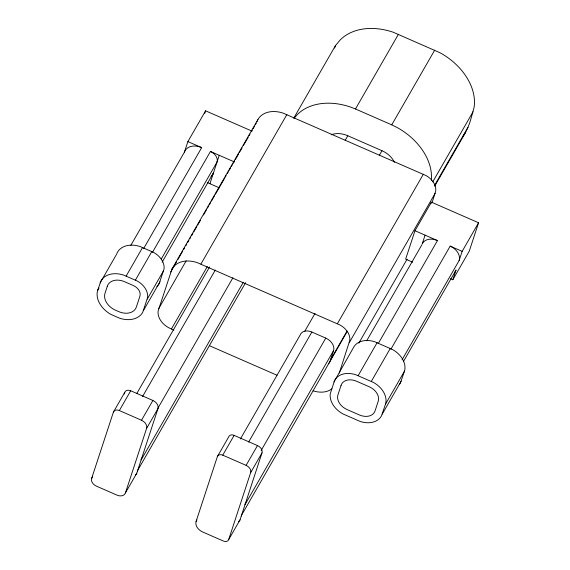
<?xml version="1.0" encoding="UTF-8"?>
<svg xmlns="http://www.w3.org/2000/svg" width="570" height="570" viewBox="0 0 570 570"><rect width="100%" height="100%" fill="white"/><g stroke="black" fill="none" stroke-linecap="round" stroke-linejoin="round"><path stroke-width="0.85" d="M97.698 290.287L97.228 292.317A23.434 17.057 29.9 0 0 110.993 314.448L119.7 318.252A23.484 17.093 29.9 0 0 142.757 312.189L147.587 297.633A17.606 12.811 29.9 0 0 137.242 281.003L123.605 275.075A23.106 16.815 29.9 0 0 100.926 281.038L97.698 290.287L98.995 288.035M158.403 284.886A23.484 17.093 29.9 0 0 159.194 283.618L164.017 269.054A17.606 12.811 29.9 0 0 153.679 252.432L140.042 246.504A23.106 16.815 29.9 0 0 117.356 252.467L116.822 253.7M432.131 202.557L435.701 191.028A16.338 11.892 29.9 0 0 426.103 175.603L282.927 113.052A25.493 18.553 29.9 0 0 257.889 119.636L171.941 269.104L158.132 310.992A17.599 12.811 29.9 0 0 168.471 327.608L173.814 330.115M339.257 373.151L349.752 340.504A16.338 11.892 29.9 0 0 340.155 325.071L196.978 262.521A25.493 18.553 29.9 0 0 171.941 269.104M385.491 404.166L385.911 402.363A21.033 15.305 29.9 0 0 373.557 382.499L355.794 374.739A21.518 15.661 29.9 0 0 334.668 380.29L330.272 393.699A21.354 15.54 29.9 0 0 342.812 413.87L360.19 421.465A21.674 15.775 29.9 0 0 381.472 415.872L385.491 404.166L404.451 371.191L404.871 369.389A21.033 15.305 29.9 0 0 392.516 349.531L374.754 341.765A21.518 15.661 29.9 0 0 353.628 347.322L333.935 382.007M463.111 136.123C469.267 127.68 471.326 117.078 474.119 107.203A57.506 41.852 29.9 0 0 440.339 52.903L393.343 32.269A58.475 42.558 29.9 0 0 339.941 40.206L335.438 45.657L293.792 118.083M130.829 245.349L184.416 152.162L187.886 141.595L205.578 110.822L251.94 131.093M204.758 113.323L205.578 110.822M91.62 478.508L113.409 412.11L124.78 392.324A5.201 3.783 29.9 0 1 130.715 390.764L152.895 400.468A7.431 5.408 29.9 0 1 157.968 408.619L136.8 473.15L125.421 492.929A7.381 5.372 29.9 0 1 117.007 495.145L96.351 486.11A6.933 5.045 29.9 0 1 91.62 478.508L92.497 476.99M124.232 394.012L124.78 392.324M209.931 183.711L219.243 155.304M125.421 492.929L146.59 428.398L157.968 408.619M334.661 48.03L335.438 45.657M196.087 521.479L217.384 456.57L228.755 436.791A4.717 3.434 29.9 0 1 234.135 435.373L257.476 445.583A6.648 4.838 29.9 0 1 262.008 452.872L240.056 519.797L228.684 539.576A4.738 3.449 29.9 0 1 223.276 541.001L202.614 531.96A9.555 6.954 29.9 0 1 196.087 521.479L196.964 519.954M228.684 539.576L250.636 472.651L262.008 452.872M240.383 438.993L300.105 335.132A10.324 7.51 29.9 0 1 311.876 332.039L325.769 338.11A11.414 8.308 29.9 0 1 333.55 350.628L330.059 361.273A10.317 7.51 29.9 0 1 328.441 363.717M450.471 278.73L452.822 279.756L469.253 251.178L478.572 222.777L431.397 202.151L414.967 230.729L405.648 259.129L412.651 262.186M430.849 203.825L431.397 202.151M422.22 243.86L425.078 235.146M399.292 384.622A21.674 15.775 29.9 0 0 400.432 382.897L404.451 371.191M452.822 279.756L455.979 270.137L403.332 361.686M402.064 359.763L459.135 260.526L462.142 251.356L478.572 222.777M256.963 121.788L257.889 119.636M100.128 282.891L116.558 254.32M126.162 276.051L142.593 247.473M143.661 248.513L201.68 147.623L187.886 141.595M135.418 280.098L151.848 251.527M152.447 252.353L210.458 151.463L234.263 161.873M161.239 259.072L217.035 162.037A9.64 7.011 29.9 0 0 210.458 151.463M162.115 262.207L213.479 172.874A15.518 11.293 29.9 0 1 211.042 176.55M147.245 299.108L163.675 270.536M143.569 310.308L159.999 281.73M170.708 271.976L176.465 261.958M177.797 259.649L182.671 251.171M183.554 249.632L184.445 248.093M185.77 245.784L186.654 244.238M187.544 242.699L188.869 240.39M189.76 238.844L190.644 237.305M191.527 235.766L192.859 233.451M193.743 231.912L196.849 226.518M197.733 224.979L200.391 220.355M203.49 214.961L206.596 209.568M207.48 208.029L208.364 206.49M209.254 204.944L210.579 202.635M211.47 201.096L214.569 195.702M215.453 194.163L224.316 178.752M225.2 177.213L226.09 175.667M227.416 173.358L228.299 171.819M229.19 170.273L230.515 167.965M231.406 166.426L232.289 164.88M233.173 163.341L234.505 161.032M235.389 159.486L238.495 154.092M239.379 152.553L242.036 147.929M243.369 145.621L248.242 137.149M249.126 135.603L250.009 134.064M251.341 131.755L252.225 130.209M253.116 128.67L254.441 126.362M255.324 124.816L256.215 123.277M158.681 308.641L186.148 260.875M200.932 264.031L286.881 114.563M113.409 412.11A5.201 3.783 29.9 0 1 119.337 410.55L130.715 390.764M171.378 329.054L207.259 266.646M136.764 393.571L209.553 266.988M142.493 396.649L215.282 270.066M146.59 428.398A7.431 5.408 29.9 0 0 141.517 420.247L152.895 400.468M157.463 408.996L232.909 277.782M243.205 282.442L141.125 459.969A9.882 7.189 29.9 0 0 141.403 458.045M245.606 282.677L137.755 470.236A10.324 7.517 29.9 0 1 137.363 471.141M294.149 118.346L296.963 114.941A58.475 42.558 29.9 0 1 350.365 107.003L355.473 108.984L398.444 34.25M345.163 140.341L347.8 135.753L381.978 150.701A19.701 14.336 29.9 0 1 394.454 162.315M355.473 108.984L391.747 124.851L434.718 50.11M379.342 155.289L381.978 150.701M217.384 456.57A4.717 3.434 29.9 0 1 222.756 455.159L234.135 435.373M304.857 331.092L315.046 313.372M248.62 442.049L311.876 332.039M250.636 472.651A6.648 4.838 29.9 0 0 246.097 465.362L257.476 445.583M261.181 450.435L325.769 338.11M337.397 323.703L423.346 174.235M333.55 350.628L245.079 504.493A11.414 8.308 29.9 0 0 245.328 503.417M330.579 359.698L346.973 331.191M432.744 181.859L473.057 111.749M347.337 331.227L241.587 515.138A10.317 7.51 29.9 0 1 241.195 516.042M434.711 185.143L467.942 127.359M434.696 186.134L465.711 132.204M349.232 342.727L435.181 193.259M358.801 343.147L407.094 259.172M366.66 340.817L421.957 244.651M358.16 375.637L377.119 342.663M378.202 343.66L437.482 240.569L414.967 230.729M371.327 381.394L390.286 348.427M390.899 349.211L450.179 246.126L462.142 251.356M382.214 414.141L401.173 381.166M207.573 182.678L219.414 187.858M209.568 345.755L277.013 375.245M222.756 455.159L246.097 465.362M119.337 410.55L141.517 420.247M391.747 124.851L397.368 127.637A57.506 41.852 29.9 0 1 431.34 180.327M240.056 519.797A4.738 3.449 29.9 0 1 238.502 521.422M136.8 473.15A7.381 5.372 29.9 0 1 135.639 474.896M331.854 388.847A22.394 16.302 29.9 0 1 313.101 390.82M450.179 246.126A13.124 9.555 29.9 0 1 459.135 260.526M455.979 270.137A13.773 10.025 29.9 0 1 454.732 272.439M422.47 243.454A13.609 9.904 29.9 0 1 437.482 240.569M184.416 152.162A15.133 11.015 29.9 0 1 201.68 147.623M157.954 285.485A23.484 17.093 29.9 0 1 156.942 286.603M331.191 134.784A20.691 15.062 29.9 0 1 347.8 135.753M107.317 286.247L105.008 293.279A15.468 11.258 29.9 0 0 115.56 310.244L118.688 311.605A15.518 11.293 29.9 0 0 136.38 306.952L139.935 296.122A9.64 7.011 29.9 0 0 133.359 285.549L124.574 281.708A15.133 11.015 29.9 0 0 107.317 286.247M341.067 385.327L337.946 394.832A13.452 9.79 29.9 0 0 347.123 409.588L359.378 414.946A13.773 10.025 29.9 0 0 375.089 410.813L378.238 401.202A13.124 9.555 29.9 0 0 369.282 386.802L356.585 381.252A13.609 9.904 29.9 0 0 341.067 385.327"/></g></svg>
